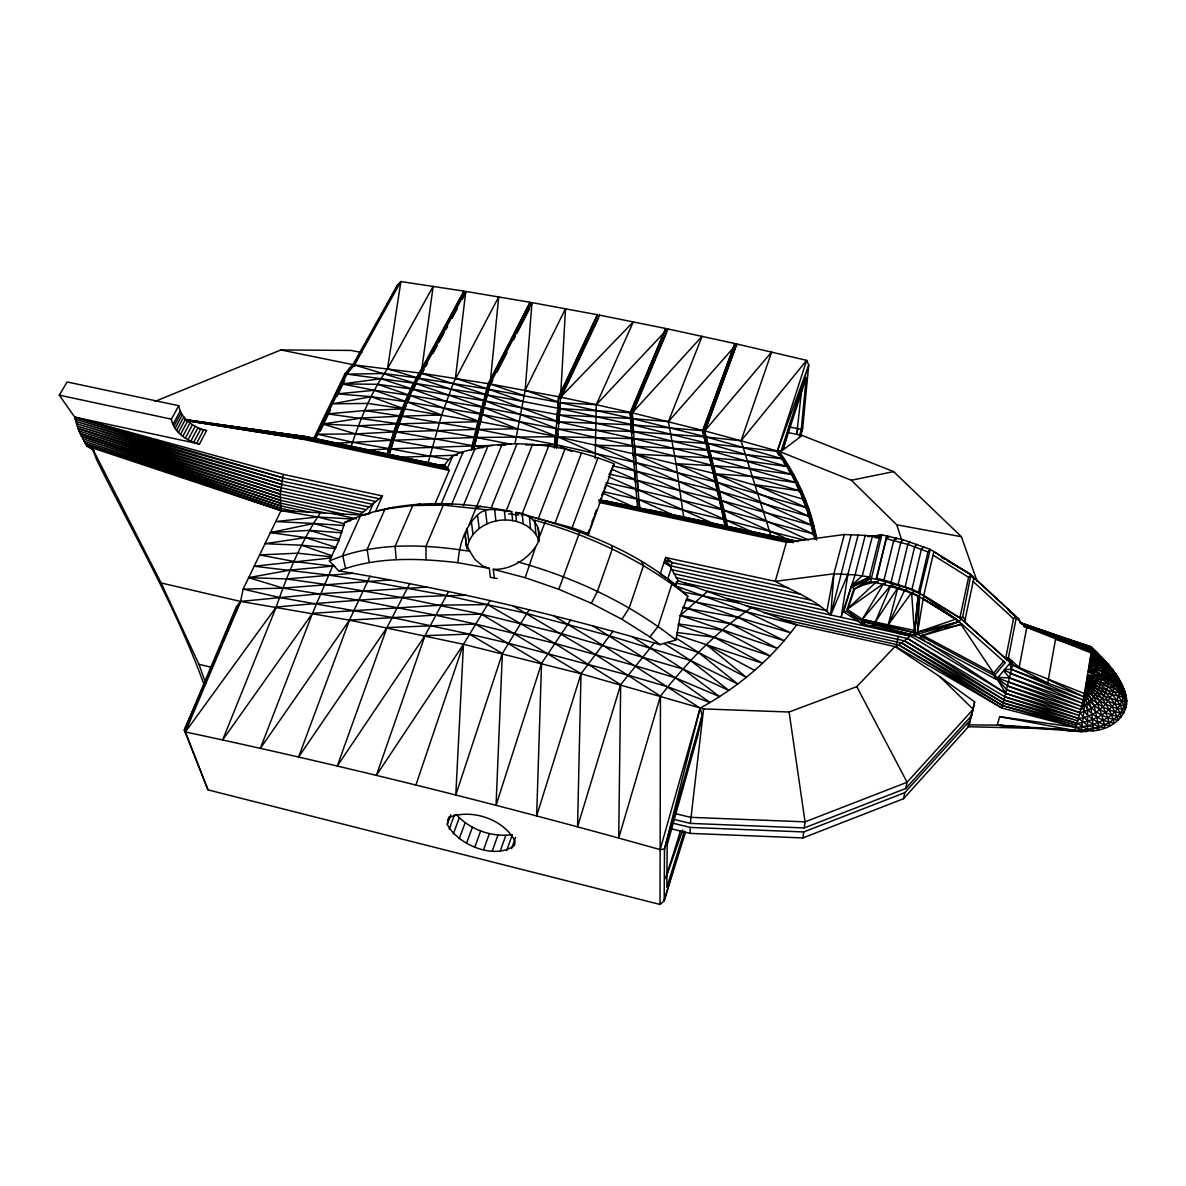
<?xml version="1.0" encoding="UTF-8"?>
<svg xmlns="http://www.w3.org/2000/svg" width="1186" height="1186" viewBox="0 0 1186 1186"><rect width="100%" height="100%" fill="white"/><g stroke="black" fill="none" stroke-linecap="round" stroke-linejoin="round"><path stroke-width="1.5" d="M74.97 417.146L199.47 444.053L206.557 430.592C194.074 427.642 181.176 419.132 178.73 405.686L67.128 381.966L59.3 395.16L74.688 417.101L283.291 474.385L280.237 494.132L281.008 510.617L243.13 589.131L240.55 601.421L236.399 606.654L184.304 730.116L208.01 789.891L660.024 904.458L660.454 696.167C686.531 662.722 716.344 631.708 751.45 607.662L796.636 624.785L896.156 646.815L1002.022 708.086L1076.162 727.374C1094.826 737.751 1127.382 723.979 1126.522 700.496L1125.277 708.768C1129.932 683.284 1107.457 663.359 1091.15 646.815L1020.049 622.709L1091.461 647.6C1118.235 667.362 1112.883 703.506 1080.238 712.742L1006.751 689.822L997.248 678.718M727.166 526.554L708.057 444.854L706.026 444.394L702.661 431.763L734.89 343.555L667.629 328.893L632.257 412.847L633.561 432.89L631.545 432.475L630.3 413.781L665.746 328.492L599.301 315.091L560.578 397.177L559.347 416.345L557.376 415.945L557.287 414.611L558.621 396.791L597.433 314.735L531.965 302.608L490.085 383.953L473.392 449.405M667.629 328.893L667.629 330.227L665.731 329.856M968.784 726.306L971.897 712.682L968.784 726.306L903.554 798.712L802.937 837.924L690.059 833.387L690.222 827.413L672.581 823.099M703.595 708.931L789.105 712.015L856.781 686.664L894.956 646.548L939.742 676.598L974.655 701.919L971.512 715.692L905.748 788.497L804.256 827.932L690.341 823.395L703.595 708.931L581.007 673.737L463.474 644.294L349.47 620.145L240.55 601.421L161.133 582.978L92.108 447.834L96.496 459.412C133.366 534.263 176.077 606.787 204.363 685.478M771.271 536.873L741.057 440.807L771.656 352.005L704.706 430.903L704.662 432.238L708.057 444.854L704.706 430.903L736.803 343.984L806.643 360.351L808.733 365.066L802.685 428.102L800.743 435.158M1028.247 626.49L1091.15 646.815L1091.164 652.967L1084.464 693.573L1084.034 711.17L1081.098 731.673L997.248 725.165L967.761 724.839M379.149 498.743L282.535 477.706L74.688 417.101L79.002 430.992L86.815 446.084L281.008 510.617L359.788 514.961L382.426 495.941L283.291 474.385M706.026 444.394L702.705 430.385L734.89 343.555M901.775 540.164L896.72 524.79L851.311 480.256L780.432 451.896L741.057 440.807L706.367 436.997L706.322 438.331L704.306 437.856L704.351 436.478L632.642 418.628L633.561 432.89M799.423 435.959L801.336 428.961L806.228 377.474L783.649 447.448L781.159 450.769L777.275 451.258L708.101 443.534L709.851 451.822L707.82 451.347L706.471 446.129M814.678 539.467C809.697 510.721 798.371 483.221 782.449 458.834L709.895 450.502L711.704 459.204L709.658 458.73L706.07 443.001L633.057 424.87L633.087 426.204L631.085 425.804L630.285 412.387L665.746 328.492M789.906 472.651L787.311 466.587L747.61 460.969L711.748 457.885L713.616 467.002L711.57 466.528L707.864 449.968L633.532 431.556L634.08 440.021L632.064 439.606L631.056 424.41L559.748 408.607L560.192 402.662L596.291 404.708L630.285 412.387L630.3 413.781L632.286 414.181L632.657 419.963L630.67 419.562L630.641 418.169L560.192 402.662L560.281 404.011L558.309 403.611L558.235 402.276L488.513 389.171L483.621 408.755L481.664 408.355L488.172 383.641L530.127 302.282L465.787 291.415L412.654 389.156L401.313 416.167L388.786 454.816L386.918 454.475C395.427 424.588 405.909 394.968 421.905 368.179L463.978 291.133L400.883 281.542L397.562 285.025L353.517 363.553L354.599 366.266L353.784 364.013L352.479 364.562L344.978 373.738L313.252 439.413M711.748 457.885L796.028 482.598L795.91 483.903L791.833 474.519L750.012 468.5L713.661 465.683L717.649 482.45L717.604 483.769L715.543 483.28L709.717 457.351L634.05 438.672L634.08 440.021M715.543 483.28L713.587 473.347L635.236 454.194L634.629 446.232L707.968 450.369M1094.337 652.167L1094.129 649.706L1091.164 652.967L1023.666 626.089M715.588 481.872L721.459 509.476M713.527 474.711L715.588 475.201L715.632 473.881L809.282 516.414L809.148 517.704L806.524 507.756L717.649 482.45L719.665 492.694L717.589 492.205L715.944 485.059M717.649 490.796L719.68 501.47L721.77 501.96L719.724 491.375L809.282 516.414M723.623 519.32L719.739 500.062M809.623 519.453L811.55 526.48L811.684 525.19L721.814 500.655L723.964 510.262L723.905 511.566L721.814 511.062M811.95 528.244L813.552 535.36L813.7 534.071L723.964 510.262L726.129 520.165L726.069 521.455L723.979 520.965L725.432 527.74M702.661 431.763L704.662 432.238L736.803 343.984M560.859 392.047L565.5 308.686L525.161 390.253L515.065 443.342M1126.448 705.374C1127.1 681.387 1107.324 662.959 1091.461 647.6L1020.212 622.724L1091.461 648.638L1022.05 623.688L1093.403 650.21C1108.525 667.777 1102.55 696.36 1081.721 706.5L1074.501 731.377M1019.619 621.019L1019.204 619.389L970.934 574.81L930.284 549.414L903.169 539.778L881.835 534.886L879.523 537.391L865.246 535.435L844.313 534.515L833.877 573.787L830.763 615.045C815.331 599.701 794.131 591.606 775.229 581.348L665.628 557.509L660.202 573.935L666.25 577.834M531.965 302.608L525.161 390.253L558.25 401.98M478.002 420.941L409.793 395.323L481.531 407.08L478.047 422.601L480.019 423.002L481.694 414.344L556.13 428.695L556.219 430.014L558.221 430.429L559.748 408.607L630.3 412.713M1022.065 624.355L1091.461 649.676C1097.539 666.176 1094.129 686.323 1083.144 700.007L1081.721 706.5C1086.361 717.604 1098.577 723.845 1109.933 725.728C1106.212 710.043 1097.687 695.263 1086.02 684.159L1105.693 693.024L1123.098 697.235L1126.492 704.751L1124.417 705.655C1109.859 703.861 1097.154 696.138 1085.398 687.88L1094.085 705.462L1099.555 729.538L1087.962 725.61L1078.786 718.464L1005.861 693.439L910.848 636.156L898.766 633.309L889.085 629.188M447.596 820.282L450.206 817.006C472.591 808.674 504.376 819.704 515.08 841.378L514.487 845.41C494.992 860.384 457.737 844.862 447.27 824.389L448.782 817.08M479.841 413.647L412.654 389.156L483.265 400.571L483.414 401.846L485.356 402.247L485.207 400.898L557.287 414.611L556.827 422.765L558.814 423.18L559.214 418.05M556.827 422.765L558.621 396.791L490.085 383.953L488.662 390.505L486.734 390.105L486.601 388.845L418.376 378.097L483.354 400.245M816.309 539.393C810.631 508.275 797.511 478.714 779.202 452.978L779.306 451.673C797.985 477.899 811.268 508.127 816.783 539.912M556.13 428.695L554.47 448.041M557.969 433.498L557.035 444.542M782.345 460.138L782.449 458.834L777.275 451.258L806.643 360.351L741.057 440.807L704.706 430.903M497.305 578.486L490.396 577.285L489.314 568.405L457.959 562.713C459.175 545.649 464.63 526.999 477.528 515.02C486.794 505.621 500.344 510.973 511.7 511.626L512.634 520.669C524.316 522.463 535.538 529.89 539.245 541.513M556.886 446.158L554.885 445.728L556.738 421.445L483.473 407.421L483.621 408.755M784.376 460.568L784.495 459.249M556.501 448.189L558.132 429.08L631.545 431.467M789.239 468.322L789.357 467.002M793.775 476.238L793.894 474.934M796.77 434.076L801.81 388.371M511.7 511.626C456.743 500.522 396.732 498.446 344.77 522.389L338.914 540.534L329.367 561.008L338.751 570.926C447.226 588.893 554.499 613.903 660.053 644.621L675.946 639.951L680.23 615.549L687.806 596.276C641.241 551.297 577.152 528.333 515.584 512.471L516.473 521.514M797.97 484.333L798.089 483.028M806.376 509.046L799.883 490.841L713.661 465.683M780.195 618.751L898.973 645.051L1002.022 708.086L1012.533 664.961L1011.91 660.928L996.314 679.43L914.05 635.518L918.186 595.668L911.619 592.585L888.225 624.859L897.876 587.574L903.08 589.368M490.589 378.912L498.728 296.841L453.215 383.33L441.666 414.967L428.146 462.659L306.818 436.804L190.22 420.867M801.825 492.575L801.944 491.271M843.646 609.737L843.676 611.754L861.925 623.91L914.05 635.518L917.267 634.421L917.504 632.227L956.153 619.033L919.654 596.973L906.267 591.265L885.082 584.757L885.423 581.362L884 580.087L876.795 578.397L876.054 579.257L886.876 535.85L876.795 578.397L878.189 579.672L906.638 587.871L920.039 593.593L961.431 619.092L1012.562 664.768L1019.159 667.481L1026.735 627.587L1016.269 617.936L1015.853 616.305L1013.556 618.736L1005.654 658.512L1007.329 660.053L1008.397 657.741L1016.269 617.936M803.248 500.522L803.382 499.232L715.632 473.881L752.532 476.416L796.028 482.598M805.324 500.966L805.457 499.662M808.467 509.491L808.6 508.201M811.239 518.149L811.372 516.859M813.64 526.925L813.789 525.635M913.072 593.889L913.457 590.495L911.99 589.205L884 580.087L893.784 540.401L896.112 537.895L896.231 539.378M815.657 535.805L815.805 534.515M920.039 593.593L918.557 592.288L927.956 551.92L930.284 549.414L920.039 591.399L914.584 632.687L993.809 675.308L996.314 679.43M919.165 617.684L917.267 634.421L959.103 621.627L962.632 616.928L970.934 574.81L933.827 551.623L923.657 595.817L917.267 634.421L919.654 596.973L918.186 595.668L914.584 632.687L862.4 621.36L847.204 611.235L843.676 611.754L851.726 585.098L862.296 575.803L872.362 536.28M802.937 837.924L803.723 831.949L904.859 792.604L970.415 719.961M804.256 827.932L805.057 821.854L789.105 712.015M421.905 368.179L433.172 286.315L387.511 368.772C370.921 392.492 360.159 419.711 350.967 446.989M858.175 534.856L847.916 574.261L841.156 617.328L855.076 574.899L865.246 535.435M1010.279 662.811L1012.533 664.961L1047.698 683.077L1055.837 637.534L1023.666 625.926M865.32 623.984L861.925 623.91L862.341 619.329L883.674 583.482L847.16 609.219L862.341 619.329L914.584 632.687M885.082 584.757L877.862 583.082L878.189 579.672L870.939 578.249L869.546 576.974L855.076 574.899L833.877 573.787L826.938 610.76L676.391 577.76L670.312 566.537L663.997 562.446L670.461 565.826L800.12 594.127M676.391 577.76L678.244 580.636L727.181 598.693L898.158 636.363L896.156 646.815L912.894 634.347M670.312 566.537L672.403 562.624L788.319 587.871M971.512 715.692L974.655 701.919M515.584 512.471C531.936 513.167 543.825 528.007 537.406 543.796C528.986 558.784 510.454 570.214 493.257 569.295L494.325 578.16M1012.533 664.961L1084.464 693.573L1083.144 700.007C1086.302 713.735 1101.527 721.044 1114.336 723.163C1109.859 707.064 1099.303 692.713 1086.317 682.38L1107.161 690.178L1119.54 692.846L1123.098 697.235C1117.909 717.56 1095.063 725.965 1076.162 727.374L999.62 716.685L997.248 725.165L1075.109 730.191C1094.797 730.487 1120.459 723.341 1125.544 701.578C1123.29 681.579 1109.992 661.491 1092.262 651.855M553.343 615.756L602.177 644.902L700.155 708.131L702.171 715.114L698.183 734.03L667.199 844.773L666.828 887.365L684.337 831.282M471.376 449.301L477.914 421.356L404.115 408.844M964.574 621.894L974.002 577.656M903.554 798.712L904.859 792.604M905.748 788.497L907.097 782.271L973.157 709.243L939.742 676.598M471.568 450.324L488.306 384.901L530.127 302.282M472.191 445.595L472.354 446.811L474.341 447.226L479.648 424.544M512.634 520.669C493.48 516.963 469.612 528.2 467.062 549.074L465.268 535.953L466.291 531.728M579.791 531.891L558.799 589.294L525.176 577.686L493.257 569.295M868.108 536.606L881.835 534.886L870.613 581.644L854.557 588.968L847.204 611.235L861.925 623.91M685.938 600.235L745.786 611.576L796.636 624.785C771.463 659.549 737.633 687.495 700.155 708.131L664.501 849.028L664.175 900.811L660.024 904.458M851.77 587.114L870.939 578.249L854.557 588.968L851.77 587.114L869.546 576.974L879.523 537.391L874.571 537.273M483.176 410.489L481.842 415.678L479.885 415.278L479.737 414.033L406.946 401.891L441.666 414.967L401.313 416.167L476.046 429.035L476.179 430.31L478.166 430.711L478.002 429.376L517.333 428.813L555.493 436.359L555.582 437.678L557.583 438.094L557.494 436.745L632.064 438.612M851.192 534.545L830.763 615.045L847.916 574.261M796.592 434.032L798.074 428.68L801.336 428.961M702.171 715.114L664.501 849.028L660.157 849.606C503.146 805.546 344.889 765.904 185.372 731.955L184.304 730.116L240.55 601.421L320.22 593.726L426.945 587.129M525.176 577.686L535.612 546.924M660.157 849.606L700.155 708.131M675.798 860.058L664.175 900.811L685.449 832.261M389.868 453.141L390.728 450.161L388.771 449.746L387.525 454.105M844.313 534.515L786.407 542.343L775.229 581.348L833.877 573.787M788.364 429.762L783.649 447.448M789.372 426.278L790.884 421.06M800.58 435.099L802.685 428.102M388.771 449.746C396.687 423.713 405.627 397.681 419.533 374.168L463.978 291.133M391.172 448.723L392.047 445.847M392.477 444.409L393.352 441.533L391.41 441.118M690.993 756.149L694.759 743.8M695.826 740.272L697.442 734.994M666.087 876.765L680.467 831.06M393.885 439.873L395.501 434.862M781.159 450.769L808.733 365.066L777.275 451.258M671.276 568.079L667.777 578.812L675.56 584.906L678.244 580.636L676.465 582.089L675.56 584.906L676.48 585.172M853.935 588.671L847.16 609.219L876.469 581.792L877.862 583.082L870.613 581.644L865.78 583.245M415.901 785.043L463.474 644.294L490.055 600.561M403.774 411.646L396.035 433.201L394.093 432.786M511.626 848.553L515.554 837.316M506.719 850.614L512.337 834.618C492.116 837.538 469.715 829.726 456.18 814.352M665.657 878.574L682.721 830.007M500.121 851.459L505.755 835.507M492.264 851.059L497.927 835.137M483.695 849.428L489.403 833.536M590.361 527.607L592.852 520.698M594.838 515.198L596.706 510.084M599.286 502.923L601.139 497.853M604.311 489.092L606.135 484.051M474.963 846.685L480.715 830.823M588.019 535.464L614.126 463.756C574.335 448.204 530.75 439.754 488.083 445.847C473.674 450.517 451.229 449.85 444.439 466.157L428.146 462.659M466.632 843.024L472.428 827.161M535.197 517.911L572.126 527.74L597.937 457.826M459.264 838.665L465.105 822.802M453.334 833.891L459.219 818.014M449.227 829.029L454.564 814.708M447.27 824.389L450.843 814.826M555.256 522.596L581.496 452.874M538.133 540.297L544.789 522.789L546.865 520.55M538.34 518.475L564.996 448.96M320.561 512.574C301.14 541.631 287.501 574.113 276.205 607.054L222.627 739.99L312.526 613.295L333.177 564.773M521.573 515.421L548.614 446.114M505.844 511.759L532.558 444.379M491.33 507.534L517.007 443.772M404.337 410.178L406.027 406.012M468.974 525.19L476.031 507.89L480.923 506.303M476.238 507.652L502.123 444.261M463.385 505.562L488.083 445.847M451.57 504.554L475.023 448.501M440.925 504.599L463.074 452.162M666.917 331.902L632.286 414.181L632.257 412.847L702.127 336.275L668.415 421.579L676.035 463.696L683.655 517.037L797.14 541.335M208.01 789.891L185.372 731.955L240.55 601.421M434.891 504.228L449.227 470.457L447.493 468.159L452.34 456.773M407.88 401.58L410.015 396.658L408.103 396.272M382.426 495.941L375.473 511.507L393.455 507.4M373.546 503.057L368.994 513.212L364.058 515.376M609.13 474.889L614.126 463.756M601.613 495.377L603.704 490.767M594.557 514.472L596.632 509.891M592.096 521.291L594.156 516.725M587.307 534.323L589.59 529.282M597.433 314.735L558.71 398.111L560.667 398.511L598.559 318.115M888.225 624.859L904.814 589.961L909.914 591.933M315.713 438.672L346.846 374.124L354.332 364.932L400.883 281.542L387.511 368.772L416.657 377.578M320.264 431.126L330.538 409.837M336.854 396.732L344.741 380.365M314.334 439.072L345.245 375.058L353.784 364.013M370.032 576.248L349.47 620.145L298.59 757.024L386.977 627.602L409.689 583.66M558.799 589.294L591.34 603.274L597.447 591.325L612.317 548.985L611.605 545.679M491.078 383.671L492.739 380.41M496.934 372.285L506.971 352.761M513.657 339.745L515.332 336.483M517.007 333.236L529.564 308.82M178.73 405.686L171.407 419.162C173.705 431.645 185.194 439.754 196.609 443.312L203.71 429.851M190.842 441.133L197.973 427.672M193.703 442.334L200.834 428.872M188.025 439.709L195.186 426.263M182.792 436.359L189.997 422.913M185.327 438.108L192.503 424.662M180.465 434.476L187.67 421.03M176.551 430.444L183.8 416.998M178.374 432.49L185.594 419.043M173.037 424.277L180.331 410.801M173.868 426.308L181.147 412.847M175.039 428.368L182.303 414.922M413.795 382.87L354.332 364.932L397.562 285.025M422.29 372.938L424.039 369.736M425.789 366.533L427.523 363.316M432.771 353.695L437.13 345.689M438.879 342.472L444.113 332.851M445.862 329.649L447.611 326.446M451.97 318.426L457.218 308.805M462.451 299.183L465.787 291.415L455.424 378.275L486.69 388.563M418.584 379.431L421.223 373.205L488.172 383.641L488.306 384.901L490.233 385.302M448.59 591.488L425.003 635.652L376.377 775.377L463.474 644.294L455.795 795.02L502.345 653.53L529.164 609.737M591.34 603.274L621.953 619.3L629.188 607.988L643.509 565.559L641.507 561.571M185.372 731.955L276.205 607.054C339.359 601.272 402.677 596.247 466.098 595.313M570.659 620.07L541.542 663.359L496.059 805.324L502.345 653.53L469.419 634.11L391.973 617.432L279.525 597.477L243.13 589.131L282.98 588.108L389.586 579.895M621.953 619.3L649.943 636.941L658.171 626.341L671.958 583.868L668.8 579.168M613.014 631.234L581.007 673.737L536.65 815.938L541.542 663.359L475.408 624.058L435.455 615.119L358.38 600.19L282.98 588.108L248.675 577.626L290.185 570.081L334.319 565.959M922.085 634.999L993.572 673.203L1003.578 661.269L1005.15 662.648L995.128 674.597L993.809 675.308L993.572 673.203L960.26 623.302M733.2 348.076L668.415 421.579L632.642 418.628M654.331 642.901L620.663 684.678L577.552 826.85L581.007 673.737L481.442 614.215L402.128 597.625L324.238 584.253L286.538 578.961L248.675 577.626M888.981 536.265L886.668 538.77L907.809 544.404L927.956 551.92L929.409 551.001M903.169 539.778L900.841 542.284L891.16 582.015L892.598 583.29L892.243 586.699L890.819 585.41L862.341 619.329L914.273 630.403L911.619 592.585M910.136 541.898L907.809 544.404L898.232 584.179L899.67 585.469L899.314 588.864L897.876 587.574L875.268 622.087L890.819 585.41L896.112 587.026M916.986 544.255L914.658 546.761L905.185 586.581L906.638 587.871L906.267 591.265L904.814 589.961M923.686 546.85L921.359 549.355L911.99 589.205L918.557 592.288L920.039 591.399M970.934 574.81L968.606 577.3L959.904 617.758L961.431 619.092M663.878 332.881L596.291 404.708L595.194 458.552M560.578 397.177L633.354 321.821L596.291 404.708L560.578 397.177L560.667 398.511M683.136 606.832L730.072 623.614L777.334 648.401L680.26 615.549L707.657 591.162M1093.388 650.951L1090.557 647.334L1091.15 646.815L1100.578 657.859M80.099 433.527L280.104 497.216L360.5 514.442L359.788 514.961M780.432 451.896L802.181 435.44L893.651 471.613L961.401 536.724L977.175 581.451M257.57 430.296L306.818 436.804L300.666 438.79L187.596 420.882M901.938 631.812L898.766 633.309L907.186 633.383M851.726 585.098L869.546 576.974M329.367 561.008C373.293 541.869 423.372 543.944 469.76 551.253L474.845 559.273L482.405 565.781L489.314 568.405M338.751 570.926C376.585 556.501 418.376 558.102 457.959 562.713M155.04 401.387L280.874 349.944L351.234 350.433L361.923 352.598M344.77 522.389L350.893 520.565M1005.654 658.512L1008.397 657.741L1019.159 667.481M917.504 632.227L959.103 621.627L1005.15 662.648M944.664 628.313L961.95 624.162L920.603 636.2L959.103 621.627L957.132 619.907M449.524 503.665L443.327 505.132L412.772 505.532L385.035 509.016L367.126 549.429L369.217 562.475M859.568 585.765L876.469 581.792M874.705 536.546L881.835 534.886M338.914 540.534L305.588 537.584L270.408 532.588L313.578 523.471L344.044 525.531M851.311 480.256L893.651 471.613M420.155 504.05L412.772 505.532L395.101 546.316L396.243 559.599M369.988 513.553L360.677 515.391L342.621 555.433L345.526 568.138M967.643 726.692L1057.052 728.945M875.92 537.97L879.523 537.391M391.247 439.902L355.474 433.883L322.77 424.039L361.582 418.006L399.297 416.256M407.925 395.057L374.391 390.268L342.102 383.953L380.943 378.69L413.647 383.152M330.953 557.983L254.189 566.226L328.344 575.032L367.571 581.066L446.292 595.431L526.658 613.444L609.352 635.755L690.697 660.587L737.751 683.996L698.495 652.463L676.124 638.068M286.538 578.961L352.672 573.283M402.098 408.933L364.725 410.549L327.662 413.899L396.658 423.55M334.496 443.312L391.113 440.317M270.408 532.588L309.576 530.335L341.776 532.855M393.796 431.971L355.474 433.883L317.833 434.254L352.538 442.259L388.623 448.516M365.214 450.102L388.504 448.945M322.77 424.039L358.498 425.804L396.524 423.951M401.15 457.218L457.322 455.142M438.301 464.823L445.313 464.586M472.117 445.966L390.49 448.842L448.175 459.531M474.044 437.515L393.115 440.214L463 452.948M475.957 429.436L395.798 431.867L472.206 445.536M474.341 447.226L474.178 445.906L492.65 445.491M498.179 445.358L505.577 445.195M477.825 421.712L398.54 423.847L474.148 437.115L474.281 438.39L476.268 438.79L476.105 437.456L555.448 436.745M1004.394 669.497L1011.539 669.349L1083.811 696.79L1048.632 679.786M525.709 444.943L554.751 444.824M342.102 383.953L377.667 384.279L410.786 388.904M872.081 626.178L875.594 626.252M632.627 446.173L595.164 445.165L557.494 436.745L634.525 470.382M558.814 423.18L558.725 421.831L631.085 424.766M559.347 416.345L559.258 415.011L630.67 418.51M690.222 827.413L803.723 831.949M335.49 548.555L301.644 545.204L265.041 543.707L305.588 537.584L335.949 547.428M997.752 677.399L1009.582 677.918L1082.433 703.254L1004.201 670.357M711.733 465.579L676.035 463.696L715.499 481.472M353.665 519.083L317.611 517.007L281.008 510.617L85.392 443.742M633.532 431.556L704.454 436.833M709.821 457.766L635.236 454.194L635.918 463.874L633.873 463.444L633.205 453.734L595.164 445.165L633.828 461.665M997.248 725.165L1013.556 726.203M1017.188 726.425L1028.054 727.107M1035.304 727.567L1042.553 728.026M763.858 612.554L901.849 643.094L1003.415 703.001L1077.407 723.416C1094.9 720.658 1114.647 711.392 1119.54 692.846C1110.496 684.841 1099.956 675.783 1087.532 674.967C1102.639 682.513 1120.177 692.283 1125.455 709.436C1110.052 708.783 1096.309 699.755 1085.101 689.748L1090.972 707.538L1093.714 730.754L1087.784 729.36L1077.407 723.416L1004.186 700.051L904.814 640.959L746.809 605.987L727.181 598.693M633.057 424.87L702.794 430.726M706.174 443.386L634.05 438.672L635.251 455.513L633.22 455.098L632.598 445.773L558.132 429.08L558.221 430.429M331.531 556.857L297.76 553.18L259.63 554.915L293.935 561.467L334.734 566.404M354.332 364.932L419.34 372.967L419.533 374.168L421.415 374.554M1062.478 729.909L1074.486 731.302M508.572 513.849L518.697 515.065M882.74 628.55L891.398 629.588M682.854 607.736L737.944 617.372L790.588 632.805L745.786 611.576L677.977 586.655M676.909 632.494L714.254 637.267L770.129 655.932L722.155 630.24L678.348 623.91M256.532 430.592L260.208 431.067M265.708 431.778L269.37 432.253M273.047 432.712L278.547 433.424M282.224 433.898L287.724 434.595M291.385 435.069L306.062 436.952L265.753 431.571M290.644 435.44L294.306 435.914M206.512 423.535L210.159 424.025M215.63 424.736L219.277 425.225M222.924 425.7L228.394 426.426M232.041 426.916L253.923 429.806M416.508 377.845L384.234 373.516L346.846 374.124L380.943 378.69L410.934 388.593M214.444 424.721L218.105 425.211M223.605 425.937L227.267 426.426M232.767 427.168L236.429 427.657M240.091 428.146L243.767 428.635M249.253 429.362L252.929 429.851M256.591 430.34L262.091 431.081M799.883 490.841L755.141 484.689L806.524 507.756M185.209 419.755L305.677 436.685L445.21 466.394L447.493 468.159M185.476 419.933L304.476 436.819L446.366 467.032M185.668 419.622L304.476 436.819M405.063 401.609L371.129 396.658L337.328 393.856L374.391 390.268L405.212 401.268M185.92 419.933L303.245 437.219L447.315 467.907M402.232 408.562L367.912 403.418L332.51 403.833L371.129 396.658L402.38 408.206M185.327 420.229L301.97 437.871L448.367 469.063M185.55 420.022L301.97 437.871M364.725 410.549L399.43 415.886M186.039 420.496L300.666 438.79L449.227 470.457M683.566 592.125L738.493 602.918M680.26 615.549L730.072 623.614L784.154 640.692L737.944 617.372L686.561 598.634M358.498 425.804L393.93 431.571M486.556 509.728L443.327 505.132L425.996 546.257L426.041 559.659M694.047 586.358L677.25 583.408L676.465 582.089M999.62 716.685L1081.098 731.673L1087.532 731.465L1087.621 709.436L1084.79 691.616C1094.293 703.402 1108.51 712.089 1123.72 713.305C1118.265 696.301 1102.194 685.093 1087.236 676.821L1101.72 679.637L1088.452 669.438C1102.995 674.256 1121.111 680.779 1126.196 696.819C1120.592 679.207 1108.747 661.729 1090.853 654.865L1096.872 652.671L1107.665 665.153L1104.21 660.142L1091.164 652.967M481.62 406.739L415.515 383.419L484.955 394.493L485.104 395.768L487.046 396.154L486.897 394.819L522.537 401.357L557.776 408.221L557.865 409.555L559.836 409.956L559.748 408.607M530.186 516.992L533.626 517.615M896.72 524.79L961.401 536.724M478.002 429.376L554.796 444.409L554.885 445.728M597.477 316.069L599.345 316.44L599.301 315.091M530.231 303.586L532.069 303.942M464.126 292.408L465.935 292.764M476.105 437.456L511.285 444.305M390.55 455.157L409.971 458.923M474.178 445.906L483.132 447.656M600.235 499.855L683.655 517.037M789.031 426.871L798.074 428.68M787.904 432.564L802.181 435.44M1050.944 728.738L1054.28 729.405M280.874 349.944L352.479 364.562L352.731 365.896M779.202 452.978L777.171 452.578L779.246 455.602M413.825 384.368L415.723 384.753L412.876 390.505L410.964 390.105M558.725 421.831L632.034 438.227L632.612 447.137L634.643 447.567L634.629 446.232L711.63 465.149L713.142 473.081M405.241 402.825L407.169 403.225M399.593 417.101L401.535 417.502M717.663 490.856L636.6 471.287L636.615 472.606L634.569 472.176L633.858 462.08L556.797 444.809L571.83 451.54M396.821 424.781L398.763 425.181M634.554 470.827L635.311 481.279L637.371 481.709L638.157 491.152L636.096 490.722L634.554 470.827L613.103 466.009M606.076 482.658L636.081 489.373L636.926 500.492L638.987 500.922L639.565 507.549M648.045 509.565L798.371 541.557M604.371 500.67L795.999 541.557M598.737 500.151L793.597 541.646M598.945 501.159L793.419 542.595M599.968 502.597L786.407 542.343M59.3 395.16L171.407 419.162M199.352 429.035L206.557 430.592M372.3 504.272L281.304 484.377L75.652 421.371L281.868 481.042L375.666 501.5M672.047 569.769L810.542 600.042M366.178 509.728L280.489 490.945L77.105 426.041L280.845 487.683L369.276 507.045M674.093 573.772L819.511 605.616M559.258 415.011L631.53 431.096L631.545 432.475M280.104 497.216L79.002 430.992L280.237 494.132L363.02 512.308M684.322 582.875L858.412 621.108M708.25 591.399L910.848 636.156M81.3 436.077L280.059 500.195L343.08 514.087M309.383 512.159L280.326 505.74L82.575 438.612L280.133 503.042L324.816 512.901M734.831 344.889L736.743 345.319M85.333 443.638L280.608 508.275L295.047 511.462M609.233 474.089L635.296 479.93L635.311 481.279M603.659 491.716L636.912 499.143L637.638 508.764M332.451 513.419L356.512 518.89M719.769 500.136L637.356 480.389L638.142 489.833L721.903 509.758L725.535 526.465L728.204 527.088M703.965 521.499L723.86 526.08M717.56 490.396L635.236 454.194L635.904 462.54L715.603 481.916M898.158 636.363L907.809 638.646L1005.002 696.864L1078.089 720.94L1004.186 700.051L907.809 638.646M632.257 412.847L702.705 430.385M724.068 519.661L638.972 499.617L638.987 500.922L638.142 489.833L713.824 523.767M161.133 582.978L198.937 664.293L211.434 667.288M676.287 813.848L690.519 817.317L805.057 821.854L907.097 782.271L856.781 686.664M672.64 819.081L690.341 823.395M670.757 828.658L690.059 833.387M727.596 526.955L726.129 520.165L804.745 540.282M730.695 527.711L737.366 529.386M344.429 523.752L317.611 517.007L275.73 521.558L313.578 523.471L342.191 531.372M534.041 520.002C589.442 535.257 642.856 560.192 687.806 596.276M196.609 443.312L199.47 444.053M517.911 561.912C574.75 577.715 629.544 603.214 675.946 639.951M706.367 436.997L782.449 458.834M862.4 621.36L914.05 635.518L909.543 633.606M708.101 443.534L787.311 466.587M709.895 450.502L791.833 474.519M282.535 477.706L75.103 419.162L281.868 481.042M1005.002 696.864L1078.786 718.464C1107.813 714.624 1129.561 679.889 1101.586 658.808L1090.245 658.512C1104.7 665.746 1120.147 676.198 1124.951 692.446C1119.895 675.753 1106.256 663.389 1090.557 656.688L1096.739 655.502L1101.245 656.777L1114.692 672.788L1122.994 688.102L1121.23 685.241M1076.162 727.374L1002.689 705.685L898.973 645.051M281.304 484.377L76.319 423.669L280.845 487.683M1076.547 643.138L1088.807 646.815L1069.653 640.677M927.719 642.456L1005.861 693.439L1079.512 715.603L1006.751 689.822M309.576 530.335L339.359 539.274M444.439 466.157L445.21 466.394M78.009 428.487L280.489 490.945M1062.864 638.305L1090.853 647.082L1031.687 627.661M421.223 373.205L485.044 394.182M997.515 678.407L1007.67 686.012L1080.98 709.613L997.634 677.918M78.009 428.561L280.237 494.132M667.273 642.367L698.495 652.463L746.365 677.31L706.352 644.68L676.494 634.762M280.326 505.74L83.924 441.148L280.608 508.275M80.129 433.616L280.059 500.195M1008.619 682.024L1081.721 706.5L1009.582 677.918L1003.771 670.935M1055.851 639.358L1091.313 651.322L1023.711 625.037M81.33 436.166L280.133 503.042M678.081 624.933L714.254 637.267L762.568 663.27L706.352 644.68L754.637 670.401M490.085 383.953L523.856 395.575M377.667 384.279L408.073 394.73M301.644 545.204L332.021 555.774M488.513 389.171L522.537 401.357M746.809 605.987L751.45 607.662M1010.561 673.678L1083.144 700.007L1011.539 669.349L1009.642 663.256M572.126 527.74L588.76 533.833M1007.67 686.012L1080.238 712.742C1085.635 721.147 1095.286 726.292 1104.981 727.863C1102.179 712.697 1095.834 697.739 1085.709 686.012C1098.206 692.891 1110.941 700.511 1125.544 701.578C1123.72 682.202 1108.791 666.903 1089.059 665.761C1102.357 676.094 1120.607 684.485 1126.7 701.148C1126.122 680.853 1105.915 671.335 1088.748 667.599L1109.295 681.09L1114.884 688.488L1086.613 680.527C1100.534 690.178 1113.105 703.743 1118.131 720.213C1104.759 718.316 1090.334 711.037 1084.641 698.169M486.897 394.819L556.768 421.089M485.207 400.898L556.16 428.324M483.473 407.421L555.522 435.974M481.694 414.344L517.333 428.813L479.87 421.667L480.019 423.002M1023.488 626.238L1026.735 627.587M635.918 463.874L635.904 462.54L719.65 499.677M611.902 469.271L635.266 479.47M608.359 476.713L636.037 488.914M605.423 484.703L636.867 498.669M811.684 525.19L717.649 482.45M813.7 534.071L719.724 491.375M808.585 540.045L721.814 500.655M793.019 541.572L723.964 510.262M603.111 493.243L632.598 506.452M726.129 520.165L755.497 533.418M672.477 514.665L638.972 499.617L639.684 507.904M723.964 519.171L637.356 480.389L637.371 481.709L636.6 471.287L721.785 509.268M1009.686 611.709L1019.204 619.389M513.138 605.972L595.046 654.301L660.454 696.167L618.721 838.072L620.663 684.678L554.425 643.227L487.49 604.563L440.836 605.156L312.526 613.295L260.371 748.336L349.47 620.145L435.455 615.119L481.442 614.215L561.037 633.502L682.973 669.037L728.812 690.43L690.697 660.587L663.982 643.361M941.447 557.331L944.56 559.14M947.673 560.934L969.451 573.55L1014.445 615.119L1007.996 609.634L1010.724 612.198M593.015 625.956L675.353 677.799L709.999 702.512L667.837 686.842L627.868 675.086L508.231 643.168L469.419 634.11L425.003 635.652L337.269 766.037L386.977 627.602L475.408 624.058L554.425 643.227L635.177 665.717L675.353 677.799L719.546 696.597L682.973 669.037L632.212 636.645M922.619 594.779L959.904 617.758L962.632 616.928L965.775 619.729M923.019 598.648L956.153 619.033M901.849 643.094L1002.689 705.685L1076.784 725.402L1003.415 703.001L904.814 640.959M307.9 437.189L308.923 437.827M933.471 555.359L968.606 577.3L971.304 576.426L974.388 579.272M86.815 446.084L94.154 450.695M923.079 598.782L959.103 621.627L923.657 595.817M920.054 637.445L924.65 640.455M1095.775 653.234L1102.624 658.764M665.628 557.509L672.403 562.624L664.812 559.97L670.461 565.826M649.943 636.941L660.053 644.621M1090.557 647.334L1097.984 653.516L1098.651 655.384M1093.21 675.353L1088.14 671.276L1102.016 677.028L1109.207 684.233L1086.925 678.674C1101.512 687.643 1115.907 700.14 1121.274 716.907C1106.568 715.188 1091.55 706.975 1084.464 693.573M963.047 620.56L1007.329 660.053M993.572 673.203L997.634 678.733M973.039 581.377L1013.556 618.736M1108.91 666.399L1119.465 680.512M469.76 551.253L465.935 543.499L465.268 535.953M783.309 461.695L786.229 466.35M996.952 678.792L1005.861 693.439M1119.554 682.335C1115.789 668.919 1103.143 661.699 1089.652 662.173C1104.7 669.141 1117.612 681.313 1123.098 697.235L1123.127 693.187C1116.856 678.362 1104.655 666.68 1089.949 660.35C1098.429 660.113 1109.785 661.491 1112.26 671.276M796.681 485.548L799.749 492.146M1008.397 657.741L1010.739 663.107M198.937 664.293L205.697 683.106M344.978 373.738L345.245 375.058M465.935 543.499L466.38 546.805M467.106 528.407L468.87 541.468M471.287 521.217L473.021 534.412M477.528 515.02L479.203 528.378M485.385 510.143L487.016 523.767M494.666 509.847L495.926 520.891M504.346 510.603L505.34 519.898M522.314 514.487L523.204 523.782M529.475 517.378L530.468 528.393M636.912 499.143L636.926 500.492M636.081 489.329L636.096 490.722M534.767 520.847L535.939 534.441M538.118 528.185L539.111 539.838M635.904 462.54L636.615 472.606M632.034 438.227L632.612 447.137M633.858 462.066L633.873 463.444M633.205 453.704L633.22 455.098M637.623 507.475L637.638 508.853M638.142 489.833L638.157 491.152M303.438 437.13L299.776 436.685L303.438 437.1M1094.604 664.886L1089.356 663.923C1101.883 670.535 1113.343 679.815 1119.54 692.846C1121.274 678.051 1109.281 665.435 1094.604 664.886"/></g></svg>
